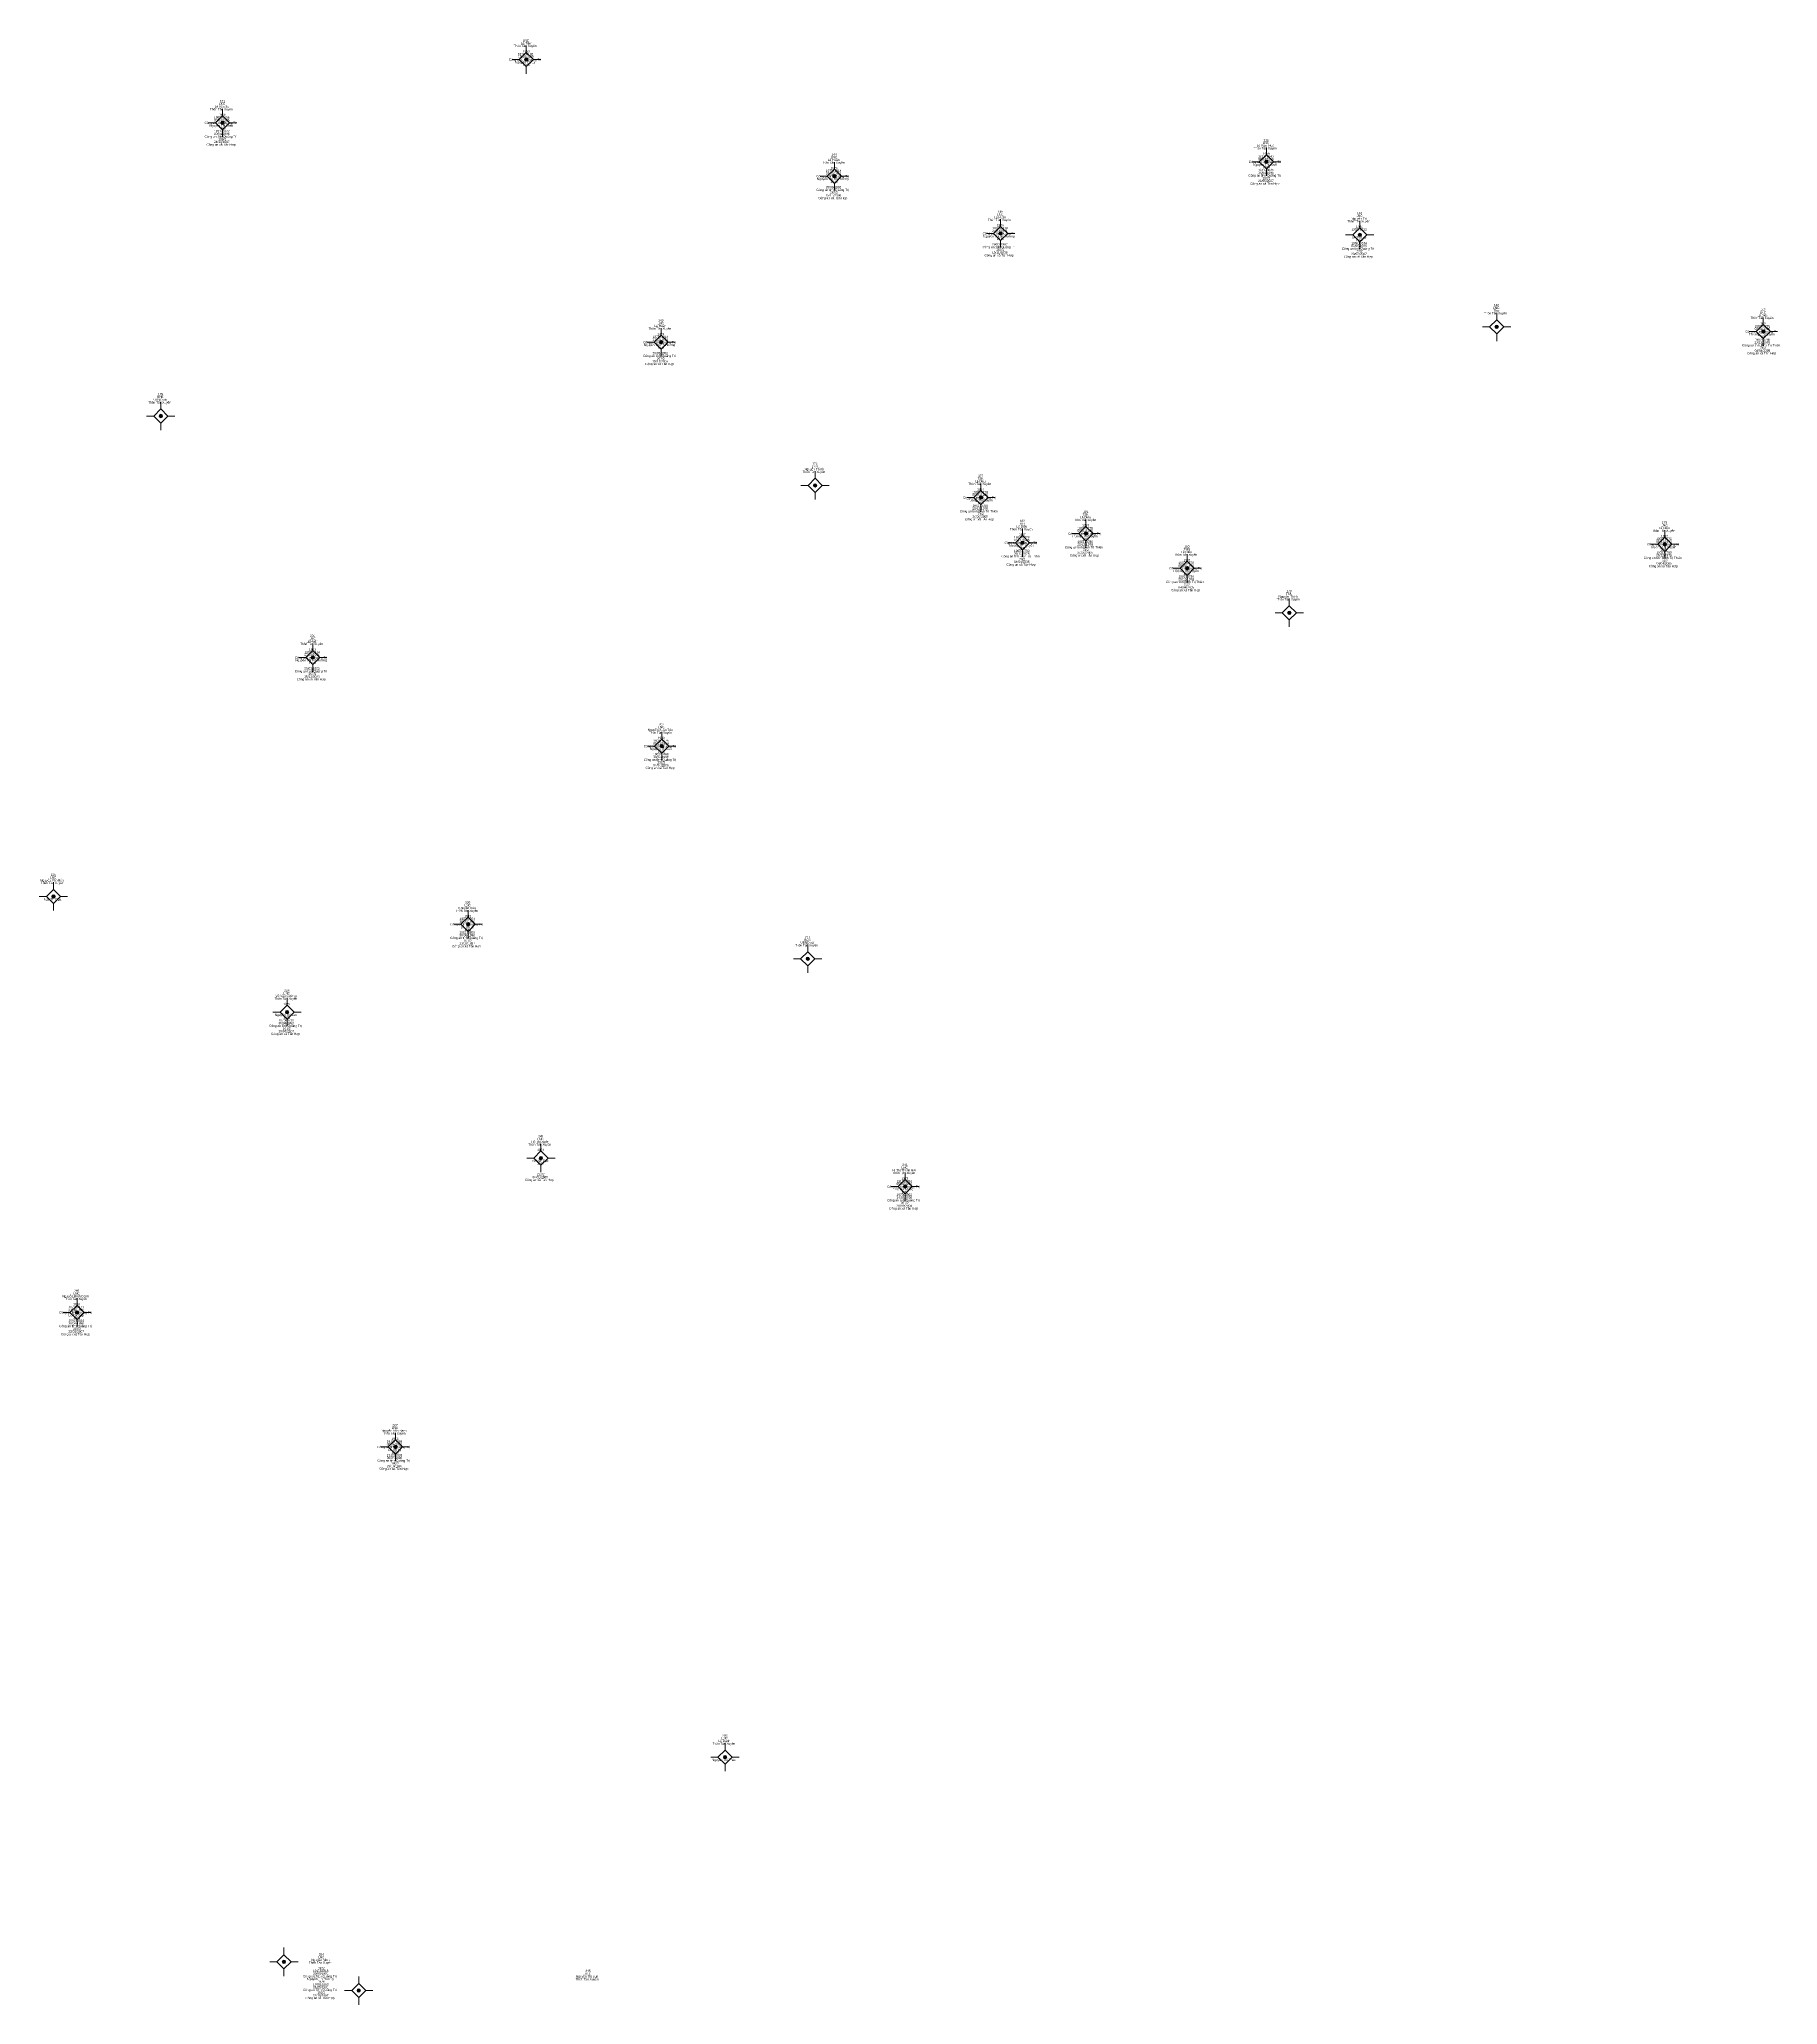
# Model space of a CAD drawing. Header units: metres. Extents: x 550999 to 552168, y 1840734 to 1841978.
# Drawn here: x 551861.8 to 552168.4, y 1841088.7 to 1841435.4 of the extents above; entities that cross this region are included whole.
import ezdxf
from ezdxf.enums import TextEntityAlignment as Align

# ---------------------------------------------------------------- set-up
doc = ezdxf.new("R2010")
doc.units = ezdxf.units.M
doc.header["$LTSCALE"] = 0.16
doc.layers.add('11', color=7, linetype='Continuous', lineweight=13)
doc.layers.add('15', color=7, linetype='Continuous')

msp = doc.modelspace()

# ---------------------------------------------------------------- hatches: boundary and pattern name
at = {"layer": '11'}
for points in [[(551947.9895, 1841431.8, 1), (551947.3895, 1841431.8, 1)], [(551894.4195, 1841420.63, 1), (551893.8195, 1841420.63, 1)], [(552078.4995, 1841413.76, 1), (552077.8995, 1841413.76, 1)], [(552002.3095, 1841411.21, 1), (552001.7095, 1841411.21, 1)], [(552031.6295, 1841401.13, 1), (552031.0295, 1841401.13, 1)], [(552094.9795, 1841400.87, 1), (552094.3795, 1841400.87, 1)], [(552119.1195, 1841384.65, 1), (552118.5195, 1841384.65, 1)], [(551971.7595, 1841381.94, 1), (551971.1595, 1841381.94, 1)], [(552166.1295, 1841383.83, 1), (552165.5295, 1841383.83, 1)], [(551883.5295, 1841368.93, 1), (551882.9295, 1841368.93, 1)], [(551998.9195, 1841356.69, 1), (551998.3195, 1841356.69, 1)], [(552028.1695, 1841354.55, 1), (552027.5695, 1841354.55, 1)], [(552035.4995, 1841346.58, 1), (552034.8995, 1841346.58, 1)], [(552046.6895, 1841348.19, 1), (552046.0895, 1841348.19, 1)], [(552148.7695, 1841346.3, 1), (552148.1695, 1841346.3, 1)], [(552064.5195, 1841342.07, 1), (552063.9195, 1841342.07, 1)], [(552082.5495, 1841334.22, 1), (552081.9495, 1841334.22, 1)], [(551910.3295, 1841326.33, 1), (551909.7295, 1841326.33, 1)], [(551971.8595, 1841310.71, 1), (551971.2595, 1841310.71, 1)], [(551864.5995, 1841284.19, 1), (551863.9995, 1841284.19, 1)], [(551937.7095, 1841279.28, 1), (551937.1095, 1841279.28, 1)], [(551997.6195, 1841273.2, 1), (551997.0195, 1841273.2, 1)], [(551905.7995, 1841263.79, 1), (551905.1995, 1841263.79, 1)], [(551950.5695, 1841238.06, 1), (551949.9695, 1841238.06, 1)], [(552014.7895, 1841233.02, 1), (552014.1895, 1841233.02, 1)], [(551868.7495, 1841210.83, 1), (551868.1495, 1841210.83, 1)], [(551924.8895, 1841187.1, 1), (551924.2895, 1841187.1, 1)], [(551983.0395, 1841132.4, 1), (551982.4395, 1841132.4, 1)], [(551905.2395, 1841096.3, 1), (551904.6395, 1841096.3, 1)], [(551918.4395, 1841091.24, 1), (551917.8395, 1841091.24, 1)]]:
    msp.add_hatch(color=256, dxfattribs=at).paths.add_polyline_path(points)

# ---------------------------------------------------------------- linework, layer by layer
for p, q in [((551947.69, 1841434.3), (551947.69, 1841433.05)), ((551946.44, 1841431.8), (551945.19, 1841431.8)), ((551947.69, 1841430.55), (551947.69, 1841429.3)), ((551950.19, 1841431.8), (551948.94, 1841431.8)), ((551894.12, 1841423.13), (551894.12, 1841421.88)), ((551892.87, 1841420.63), (551891.62, 1841420.63)), ((551894.12, 1841419.38), (551894.12, 1841418.13)), ((551896.62, 1841420.63), (551895.37, 1841420.63)), ((552078.2, 1841416.26), (552078.2, 1841415.01)), ((552002.01, 1841413.71), (552002.01, 1841412.46)), ((552076.95, 1841413.76), (552075.7, 1841413.76)), ((552078.2, 1841412.51), (552078.2, 1841411.26)), ((552080.7, 1841413.76), (552079.45, 1841413.76)), ((552000.76, 1841411.21), (551999.51, 1841411.21)), ((552002.01, 1841409.96), (552002.01, 1841408.71)), ((552004.51, 1841411.21), (552003.26, 1841411.21)), ((552031.33, 1841403.63), (552031.33, 1841402.38)), ((552094.68, 1841403.37), (552094.68, 1841402.12)), ((552030.08, 1841401.13), (552028.83, 1841401.13)), ((552031.33, 1841399.88), (552031.33, 1841398.63)), ((552033.83, 1841401.13), (552032.58, 1841401.13)), ((552093.43, 1841400.87), (552092.18, 1841400.87)), ((552094.68, 1841399.62), (552094.68, 1841398.37)), ((552097.18, 1841400.87), (552095.93, 1841400.87)), ((552117.57, 1841384.65), (552116.32, 1841384.65)), ((552118.82, 1841387.15), (552118.82, 1841385.9)), ((552121.32, 1841384.65), (552120.07, 1841384.65)), ((552165.83, 1841386.33), (552165.83, 1841385.08)), ((551970.21, 1841381.94), (551968.96, 1841381.94)), ((551971.46, 1841384.44), (551971.46, 1841383.19)), ((551973.96, 1841381.94), (551972.71, 1841381.94)), ((552118.82, 1841383.4), (552118.82, 1841382.15)), ((552164.58, 1841383.83), (552163.33, 1841383.83)), ((552165.83, 1841382.58), (552165.83, 1841381.33)), ((552168.33, 1841383.83), (552167.08, 1841383.83)), ((551971.46, 1841380.69), (551971.46, 1841379.44)), ((551883.23, 1841371.43), (551883.23, 1841370.18)), ((551881.98, 1841368.93), (551880.73, 1841368.93)), ((551883.23, 1841367.68), (551883.23, 1841366.43)), ((551885.73, 1841368.93), (551884.48, 1841368.93)), ((551998.62, 1841359.19), (551998.62, 1841357.94)), ((552027.87, 1841357.05), (552027.87, 1841355.8)), ((551997.37, 1841356.69), (551996.12, 1841356.69)), ((551998.62, 1841355.44), (551998.62, 1841354.19)), ((552001.12, 1841356.69), (551999.87, 1841356.69)), ((552026.62, 1841354.55), (552025.37, 1841354.55)), ((552030.37, 1841354.55), (552029.12, 1841354.55)), ((552027.87, 1841353.3), (552027.87, 1841352.05)), ((552046.39, 1841350.69), (552046.39, 1841349.44)), ((552033.95, 1841346.58), (552032.7, 1841346.58)), ((552035.2, 1841349.08), (552035.2, 1841347.83)), ((552037.7, 1841346.58), (552036.45, 1841346.58)), ((552045.14, 1841348.19), (552043.89, 1841348.19)), ((552046.39, 1841346.94), (552046.39, 1841345.69)), ((552048.89, 1841348.19), (552047.64, 1841348.19)), ((552148.47, 1841348.8), (552148.47, 1841347.55)), ((552035.2, 1841345.33), (552035.2, 1841344.08)), ((552064.22, 1841344.57), (552064.22, 1841343.32)), ((552147.22, 1841346.3), (552145.97, 1841346.3)), ((552148.47, 1841345.05), (552148.47, 1841343.8)), ((552150.97, 1841346.3), (552149.72, 1841346.3)), ((552062.97, 1841342.07), (552061.72, 1841342.07)), ((552064.22, 1841340.82), (552064.22, 1841339.57)), ((552066.72, 1841342.07), (552065.47, 1841342.07)), ((552082.25, 1841336.72), (552082.25, 1841335.47)), ((552081, 1841334.22), (552079.75, 1841334.22)), ((552082.25, 1841332.97), (552082.25, 1841331.72)), ((552084.75, 1841334.22), (552083.5, 1841334.22)), ((551908.78, 1841326.33), (551907.53, 1841326.33)), ((551910.03, 1841328.83), (551910.03, 1841327.58)), ((551912.53, 1841326.33), (551911.28, 1841326.33)), ((551910.03, 1841325.08), (551910.03, 1841323.83)), ((551971.56, 1841313.21), (551971.56, 1841311.96)), ((551970.31, 1841310.71), (551969.06, 1841310.71)), ((551971.56, 1841309.46), (551971.56, 1841308.21)), ((551974.06, 1841310.71), (551972.81, 1841310.71)), ((551863.05, 1841284.19), (551861.8, 1841284.19)), ((551864.3, 1841286.69), (551864.3, 1841285.44)), ((551866.8, 1841284.19), (551865.55, 1841284.19)), ((551864.3, 1841282.94), (551864.3, 1841281.69)), ((551937.41, 1841281.78), (551937.41, 1841280.53)), ((551936.16, 1841279.28), (551934.91, 1841279.28)), ((551937.41, 1841278.03), (551937.41, 1841276.78)), ((551939.91, 1841279.28), (551938.66, 1841279.28)), ((551997.32, 1841275.7), (551997.32, 1841274.45)), ((551996.07, 1841273.2), (551994.82, 1841273.2)), ((551997.32, 1841271.95), (551997.32, 1841270.7)), ((551999.82, 1841273.2), (551998.57, 1841273.2)), ((551904.25, 1841263.79), (551903, 1841263.79)), ((551905.5, 1841266.29), (551905.5, 1841265.04)), ((551908, 1841263.79), (551906.75, 1841263.79)), ((551905.5, 1841262.54), (551905.5, 1841261.29)), ((551950.27, 1841240.56), (551950.27, 1841239.31)), ((551949.02, 1841238.06), (551947.77, 1841238.06)), ((551950.27, 1841236.81), (551950.27, 1841235.56)), ((551952.77, 1841238.06), (551951.52, 1841238.06)), ((552014.49, 1841235.52), (552014.49, 1841234.27)), ((552013.24, 1841233.02), (552011.99, 1841233.02)), ((552016.99, 1841233.02), (552015.74, 1841233.02)), ((552014.49, 1841231.77), (552014.49, 1841230.52)), ((551868.45, 1841213.33), (551868.45, 1841212.08)), ((551867.2, 1841210.83), (551865.95, 1841210.83)), ((551868.45, 1841209.58), (551868.45, 1841208.33)), ((551870.95, 1841210.83), (551869.7, 1841210.83)), ((551923.34, 1841187.1), (551922.09, 1841187.1)), ((551924.59, 1841189.6), (551924.59, 1841188.35)), ((551927.09, 1841187.1), (551925.84, 1841187.1)), ((551924.59, 1841185.85), (551924.59, 1841184.6)), ((551981.49, 1841132.4), (551980.24, 1841132.4)), ((551982.74, 1841134.9), (551982.74, 1841133.65)), ((551985.24, 1841132.4), (551983.99, 1841132.4)), ((551982.74, 1841131.15), (551982.74, 1841129.9)), ((551904.94, 1841098.8), (551904.94, 1841097.55)), ((551903.69, 1841096.3), (551902.44, 1841096.3)), ((551904.94, 1841095.05), (551904.94, 1841093.8)), ((551907.44, 1841096.3), (551906.19, 1841096.3)), ((551918.14, 1841093.74), (551918.14, 1841092.49)), ((551916.89, 1841091.24), (551915.64, 1841091.24)), ((551918.14, 1841089.99), (551918.14, 1841088.74)), ((551920.64, 1841091.24), (551919.39, 1841091.24))]:
    msp.add_line(p, q, dxfattribs=at)
for points in [[(551947.69, 1841433.05), (551946.44, 1841431.8), (551947.69, 1841430.55), (551948.94, 1841431.8)], [(551894.12, 1841421.88), (551892.87, 1841420.63), (551894.12, 1841419.38), (551895.37, 1841420.63)], [(552002.01, 1841412.46), (552000.76, 1841411.21), (552002.01, 1841409.96), (552003.26, 1841411.21)], [(552078.2, 1841415.01), (552076.95, 1841413.76), (552078.2, 1841412.51), (552079.45, 1841413.76)], [(552031.33, 1841402.38), (552030.08, 1841401.13), (552031.33, 1841399.88), (552032.58, 1841401.13)], [(552094.68, 1841402.12), (552093.43, 1841400.87), (552094.68, 1841399.62), (552095.93, 1841400.87)], [(552118.82, 1841385.9), (552117.57, 1841384.65), (552118.82, 1841383.4), (552120.07, 1841384.65)], [(552165.83, 1841385.08), (552164.58, 1841383.83), (552165.83, 1841382.58), (552167.08, 1841383.83)], [(551971.46, 1841383.19), (551970.21, 1841381.94), (551971.46, 1841380.69), (551972.71, 1841381.94)], [(551883.23, 1841370.18), (551881.98, 1841368.93), (551883.23, 1841367.68), (551884.48, 1841368.93)], [(551998.62, 1841357.94), (551997.37, 1841356.69), (551998.62, 1841355.44), (551999.87, 1841356.69)], [(552027.87, 1841355.8), (552026.62, 1841354.55), (552027.87, 1841353.3), (552029.12, 1841354.55)], [(552035.2, 1841347.83), (552033.95, 1841346.58), (552035.2, 1841345.33), (552036.45, 1841346.58)], [(552046.39, 1841349.44), (552045.14, 1841348.19), (552046.39, 1841346.94), (552047.64, 1841348.19)], [(552148.47, 1841347.55), (552147.22, 1841346.3), (552148.47, 1841345.05), (552149.72, 1841346.3)], [(552064.22, 1841343.32), (552062.97, 1841342.07), (552064.22, 1841340.82), (552065.47, 1841342.07)], [(552082.25, 1841335.47), (552081, 1841334.22), (552082.25, 1841332.97), (552083.5, 1841334.22)], [(551910.03, 1841327.58), (551908.78, 1841326.33), (551910.03, 1841325.08), (551911.28, 1841326.33)], [(551971.56, 1841311.96), (551970.31, 1841310.71), (551971.56, 1841309.46), (551972.81, 1841310.71)], [(551864.3, 1841285.44), (551863.05, 1841284.19), (551864.3, 1841282.94), (551865.55, 1841284.19)], [(551937.41, 1841280.53), (551936.16, 1841279.28), (551937.41, 1841278.03), (551938.66, 1841279.28)], [(551997.32, 1841274.45), (551996.07, 1841273.2), (551997.32, 1841271.95), (551998.57, 1841273.2)], [(551905.5, 1841265.04), (551904.25, 1841263.79), (551905.5, 1841262.54), (551906.75, 1841263.79)], [(551950.27, 1841239.31), (551949.02, 1841238.06), (551950.27, 1841236.81), (551951.52, 1841238.06)], [(552014.49, 1841234.27), (552013.24, 1841233.02), (552014.49, 1841231.77), (552015.74, 1841233.02)], [(551868.45, 1841212.08), (551867.2, 1841210.83), (551868.45, 1841209.58), (551869.7, 1841210.83)], [(551924.59, 1841188.35), (551923.34, 1841187.1), (551924.59, 1841185.85), (551925.84, 1841187.1)], [(551982.74, 1841133.65), (551981.49, 1841132.4), (551982.74, 1841131.15), (551983.99, 1841132.4)], [(551904.94, 1841097.55), (551903.69, 1841096.3), (551904.94, 1841095.05), (551906.19, 1841096.3)], [(551918.14, 1841092.49), (551916.89, 1841091.24), (551918.14, 1841089.99), (551919.39, 1841091.24)]]:
    msp.add_lwpolyline(points, close=True, dxfattribs=at)
for centre in [(551947.6895, 1841431.8), (551894.1195, 1841420.63), (552078.1995, 1841413.76), (552002.0095, 1841411.21), (552031.3295, 1841401.13), (552094.6795, 1841400.87), (552118.8195, 1841384.65), (551971.4595, 1841381.94), (552165.8295, 1841383.83), (551883.2295, 1841368.93), (551998.6195, 1841356.69), (552027.8695, 1841354.55), (552035.1995, 1841346.58), (552046.3895, 1841348.19), (552148.4695, 1841346.3), (552064.2195, 1841342.07), (552082.2495, 1841334.22), (551910.0295, 1841326.33), (551971.5595, 1841310.71), (551864.2995, 1841284.19), (551937.4095, 1841279.28), (551997.3195, 1841273.2), (551905.4995, 1841263.79), (551950.2695, 1841238.06), (552014.4895, 1841233.02), (551868.4495, 1841210.83), (551924.5895, 1841187.1), (551982.7395, 1841132.4), (551904.9395, 1841096.3), (551918.1395, 1841091.24)]:
    msp.add_circle(centre, 0.3, dxfattribs=at)

# ---------------------------------------------------------------- texts
at = {"layer": '15'}
for s, width, p in [('Thôn Tân Xuyên', 0.85, (551947.475, 1841434)), ('  Lê Tiêm', 0.85, (551947.56, 1841434.48)), ('LNC', 0.95, (551947.62, 1841434.96)), (' 1960', 0.85, (551947.62, 1841433.04)), (' Công an tỉnh Quảng Trị', 0.9, (551947.375, 1841431.6)), (' Nguyễn Thị Lý ', 0.9, (551947.49, 1841431.12)), (' 13/09/1999', 0.9, (551947.535, 1841432.08)), ('197004182', 0.85, (551947.55, 1841432.56)), (' 1966', 0.85, (551947.615, 1841430.64)), ('Thôn Tân Xuyên', 0.85, (551893.905, 1841422.83)), ('Lê Văn Ba', 0.85, (551893.99, 1841423.31)), ('LNC', 0.95, (551894.05, 1841423.79)), ('121', 0.8, (551894.085, 1841424.27)), ('Công an tỉnh Quảng Trị', 0.9, (551893.81, 1841420.43)), ('Nguyễn Thị Thảo', 0.9, (551893.9, 1841419.95)), ('30/04/1996', 0.9, (551893.97, 1841420.91)), ('190950156', 0.85, (551893.975, 1841421.39)), ('191178022', 0.85, (551893.98, 1841418.99)), ('1965', 0.85, (551894.05, 1841421.87)), ('1968', 0.85, (551894.055, 1841419.47)), ('Công an tỉnh Quảng Trị', 0.9, (551893.81, 1841418.03)), ('Công an xã Tân Hợp', 0.9, (551893.85, 1841416.59)), ('20/04/1996', 0.9, (551893.97, 1841418.51)), ('24/10/1997', 0.9, (551893.975, 1841417.07)), ('198/2', 0.85, (551894.055, 1841417.55)), ('Thôn Tân Xuyên', 0.85, (552077.985, 1841415.96)), ('Lê Văn  Huế', 0.9, (552078.035, 1841416.44)), ('LNC', 0.95, (552078.13, 1841416.92)), ('119', 0.85, (552078.15, 1841417.4)), ('Thôn Tân Xuyên', 0.85, (552001.795, 1841413.41)), ('197041414', 0.85, (552001.88, 1841411.97)), ('Lê Huân', 0.9, (552001.895, 1841413.89)), ('LNC', 0.95, (552001.94, 1841414.37)), ('1973', 0.85, (552001.95, 1841412.45)), ('144', 0.85, (552001.975, 1841414.85)), (' Công an tỉnh Quảng Trị', 0.9, (552077.885, 1841413.56)), (' Nguyễn Thị Loan ', 0.9, (552077.96, 1841413.08)), (' 30/04/1996', 0.9, (552078.055, 1841414.04)), (' 191178043', 0.85, (552078.05, 1841414.52)), (' 191178035', 0.85, (552078.05, 1841412.12)), (' 1969', 0.85, (552078.125, 1841415)), (' 1969', 0.85, (552078.125, 1841412.6)), ('Công an tỉnh Quảng Trị', 0.9, (552001.7, 1841411.01)), ('Công an tỉnh Quảng Trị', 0.9, (552001.7, 1841408.61)), ('Nguyễn Thị Hồ Hương', 0.9, (552001.71, 1841410.53)), ('29/03/1992', 0.85, (552001.865, 1841409.09)), ('27/03/1991', 0.85, (552001.875, 1841411.49)), ('1976', 0.85, (552001.95, 1841410.05)), ('Công an tỉnh Quảng Trị', 0.9, (552077.89, 1841411.16)), ('Công an xã Tân Hợp', 0.9, (552077.93, 1841409.72)), (' 30/04/1996', 0.9, (552078.055, 1841411.64)), (' 20/05/2007', 0.9, (552078.05, 1841410.2)), (' 193/2', 0.85, (552078.12, 1841410.68)), ('Công an xã Tân Hợp', 0.9, (552001.74, 1841407.17)), ('15/11/2006', 0.9, (552001.86, 1841407.65)), ('267/2', 0.85, (552001.945, 1841408.13)), ('Thôn Tân Xuyên', 0.85, (552031.115, 1841403.33)), ('197041414', 0.85, (552031.2, 1841401.89)), ('Lê Huân', 0.9, (552031.215, 1841403.81)), ('LNC', 0.95, (552031.26, 1841404.29)), ('1973', 0.85, (552031.27, 1841402.37)), ('145', 0.85, (552031.29, 1841404.77)), ('Thôn Tân Xuyên', 0.85, (552094.465, 1841403.07)), ('Nguyễn Trì', 0.9, (552094.54, 1841403.55)), ('190270753', 0.85, (552094.545, 1841401.63)), ('LNC', 0.95, (552094.61, 1841404.03)), ('1934', 0.85, (552094.615, 1841402.11)), ('146', 0.85, (552094.63, 1841404.51)), ('Công an tỉnh Quảng Trị', 0.9, (552031.02, 1841400.93)), ('Công an tỉnh Quảng Trị', 0.9, (552031.02, 1841398.53)), ('Nguyễn Thị Hồ Hương', 0.9, (552031.03, 1841400.45)), ('29/03/1992', 0.85, (552031.185, 1841399.01)), ('27/03/1991', 0.85, (552031.195, 1841401.41)), ('267/2', 0.85, (552031.265, 1841398.05)), ('1976', 0.85, (552031.27, 1841399.97)), ('Công an tỉnh Quảng Trị', 0.9, (552094.37, 1841398.27)), ('07/05/1996', 0.9, (552094.53, 1841398.75)), ('190416574', 0.85, (552094.55, 1841399.23)), ('Lê Thị Lục', 0.9, (552094.545, 1841400.19)), ('1954', 0.85, (552094.615, 1841399.71)), ('Công an xã Tân Hợp', 0.9, (552031.06, 1841397.09)), ('15/11/2006', 0.9, (552031.18, 1841397.57)), ('Công an xã Tân Hợp', 0.9, (552094.41, 1841396.83)), ('23/02/2007', 0.9, (552094.535, 1841397.31)), ('27/2', 0.85, (552094.625, 1841397.79)), ('LNC', 0.95, (552118.75, 1841387.81)), ('148', 0.85, (552118.765, 1841388.29)), ('Thôn Tân Xuyên', 0.85, (551971.245, 1841384.14)), ('Lê Huân', 0.9, (551971.345, 1841384.62)), ('LNC', 0.95, (551971.39, 1841385.1)), ('149', 0.85, (551971.41, 1841385.58)), ('Thôn Tân Xuyên', 0.85, (552118.605, 1841386.85)), ('Thư', 0.95, (552118.77, 1841387.33)), ('Thôn Tân Xuyên', 0.85, (552165.615, 1841386.03)), ('190270778', 0.85, (552165.68, 1841384.59)), ('Lê Diêu', 0.9, (552165.725, 1841386.51)), ('LNC', 0.95, (552165.76, 1841386.99)), ('1937', 0.85, (552165.765, 1841385.07)), ('147', 0.9, (552165.785, 1841387.47)), ('Công an tỉnh Quảng Trị', 0.9, (551971.15, 1841381.74)), ('Nguyễn Thị Hồ Hương', 0.9, (551971.16, 1841381.26)), ('27/03/1991', 0.85, (551971.325, 1841382.22)), ('197041414', 0.85, (551971.33, 1841382.7)), ('1973', 0.85, (551971.4, 1841383.18)), ('1976', 0.85, (551971.4, 1841380.78)), ('Công an tỉnh Bình Trị Thiên', 0.9, (552165.465, 1841381.23)), ('Công an tỉnh Quảng Trị', 0.9, (552165.52, 1841383.63)), ('Trương Thị Quyên', 0.9, (552165.59, 1841383.15)), ('05/01/1996', 0.9, (552165.68, 1841384.11)), ('25/12/1978', 0.9, (552165.675, 1841381.71)), ('190270780', 0.85, (552165.69, 1841382.19)), ('1937', 0.85, (552165.765, 1841382.67)), ('74/2', 0.85, (552165.775, 1841380.75)), ('Công an tỉnh Quảng Trị', 0.9, (551971.15, 1841379.34)), ('Công an xã Tân Hợp', 0.9, (551971.19, 1841377.9)), ('15/11/2006', 0.9, (551971.31, 1841378.38)), ('29/03/1992', 0.85, (551971.315, 1841379.82)), ('267/2', 0.85, (551971.395, 1841378.86)), ('Công an xã Tân Hợp', 0.9, (552165.56, 1841379.79)), ('04/04/2005', 0.9, (552165.69, 1841380.27)), ('Thôn Tân Xuyên', 0.85, (551883.015, 1841371.13)), ('UBND xã', 0.95, (551883.105, 1841371.61)), ('BHK', 0.95, (551883.16, 1841372.09)), ('175', 0.85, (551883.19, 1841372.57)), ('176', 0.85, (551998.57, 1841360.33)), ('Thôn Tân Xuyên', 0.85, (551998.405, 1841358.89)), ('Nguyễn Thình', 0.9, (551998.44, 1841359.37)), ('TSN', 0.85, (551998.555, 1841359.85)), ('Thôn Tân Xuyên', 0.85, (552027.655, 1841356.75)), ('Lê Diêu', 0.9, (552027.765, 1841357.23)), ('TSN', 0.85, (552027.805, 1841357.71)), ('177', 0.9, (552027.825, 1841358.19)), ('Công an tỉnh Quảng Trị', 0.9, (552027.56, 1841354.35)), ('Trương Thị Quyên', 0.9, (552027.63, 1841353.87)), ('05/01/1996', 0.9, (552027.72, 1841354.83)), ('190270778', 0.85, (552027.72, 1841355.31)), ('1937', 0.85, (552027.805, 1841355.79)), ('1937', 0.85, (552027.805, 1841353.39)), ('Công an tỉnh Bình Trị Thiên', 0.9, (552027.505, 1841351.95)), ('Công an xã Tân Hợp', 0.9, (552027.6, 1841350.51)), ('25/12/1978', 0.9, (552027.715, 1841352.43)), ('04/04/2005', 0.9, (552027.73, 1841350.99)), ('190270780', 0.85, (552027.73, 1841352.91)), ('74/2', 0.85, (552027.815, 1841351.47)), ('BHK', 0.95, (552035.13, 1841349.74)), ('182', 0.85, (552035.155, 1841350.22)), ('Thôn Tân Xuyên', 0.85, (552046.175, 1841350.39)), ('Lê Diêu', 0.9, (552046.285, 1841350.87)), ('TSN', 0.85, (552046.325, 1841351.35)), ('181', 0.8, (552046.355, 1841351.83)), ('178', 0.85, (552148.415, 1841349.94)), ('Công an tỉnh Quảng Trị', 0.9, (552034.89, 1841346.38)), ('Thôn Tân Xuyên', 0.85, (552034.985, 1841348.78)), ('05/01/1996', 0.9, (552035.05, 1841346.86)), ('190270778', 0.85, (552035.05, 1841347.34)), ('Lê Diêu', 0.9, (552035.095, 1841349.26)), ('1937', 0.85, (552035.135, 1841347.82)), ('Công an tỉnh Quảng Trị', 0.9, (552046.08, 1841347.99)), ('Trương Thị Quyên', 0.9, (552046.15, 1841347.51)), ('05/01/1996', 0.9, (552046.24, 1841348.47)), ('25/12/1978', 0.9, (552046.235, 1841346.07)), ('190270778', 0.85, (552046.24, 1841348.95)), ('190270780', 0.85, (552046.25, 1841346.55)), ('1937', 0.85, (552046.325, 1841349.43)), ('1937', 0.85, (552046.325, 1841347.03)), ('Công an tỉnh Quảng Trị', 0.9, (552148.16, 1841346.1)), ('Thôn Tân Xuyên', 0.85, (552148.255, 1841348.5)), ('05/01/1996', 0.9, (552148.32, 1841346.58)), ('190270778', 0.85, (552148.32, 1841347.06)), ('Lê Diêu', 0.9, (552148.365, 1841348.98)), ('LNC', 0.95, (552148.4, 1841349.46)), ('1937', 0.85, (552148.405, 1841347.54)), ('Công an tỉnh Bình Trị Thiên', 0.9, (552034.835, 1841343.98)), ('Trương Thị Quyên', 0.9, (552034.96, 1841345.9)), ('25/12/1978', 0.9, (552035.045, 1841344.46)), ('04/04/2005', 0.9, (552035.06, 1841343.02)), ('190270780', 0.85, (552035.06, 1841344.94)), ('1937', 0.85, (552035.135, 1841345.42)), ('74/2', 0.85, (552035.145, 1841343.5)), ('Công an tỉnh Bình Trị Thiên', 0.9, (552046.025, 1841345.59)), ('Công an xã Tân Hợp', 0.9, (552046.12, 1841344.15)), ('04/04/2005', 0.9, (552046.25, 1841344.63)), ('74/2', 0.85, (552046.335, 1841345.11)), ('Thôn Tân Xuyên', 0.85, (552064.005, 1841344.27)), ('190270778', 0.85, (552064.07, 1841342.83)), ('Lê Diêu', 0.9, (552064.115, 1841344.75)), ('1937', 0.85, (552064.155, 1841343.31)), ('TSN', 0.85, (552064.155, 1841345.23)), ('180', 0.85, (552064.175, 1841345.71)), ('Công an tỉnh Bình Trị Thiên', 0.9, (552148.105, 1841343.7)), ('Trương Thị Quyên', 0.9, (552148.23, 1841345.62)), ('25/12/1978', 0.9, (552148.315, 1841344.18)), ('04/04/2005', 0.9, (552148.33, 1841342.74)), ('190270780', 0.85, (552148.33, 1841344.66)), ('1937', 0.85, (552148.405, 1841345.14)), ('74/2', 0.85, (552148.415, 1841343.22)), ('Công an xã Tân Hợp', 0.9, (552034.93, 1841342.54)), ('Công an tỉnh Bình Trị Thiên', 0.9, (552063.855, 1841339.47)), ('Công an tỉnh Quảng Trị', 0.9, (552063.91, 1841341.87)), ('Trương Thị Quyên', 0.9, (552063.98, 1841341.39)), ('05/01/1996', 0.9, (552064.07, 1841342.35)), ('25/12/1978', 0.9, (552064.065, 1841339.95)), ('190270780', 0.85, (552064.08, 1841340.43)), ('1937', 0.85, (552064.155, 1841340.91)), ('Công an xã Tân Hợp', 0.9, (552148.2, 1841342.26)), ('Công an xã Tân Hợp', 0.9, (552063.95, 1841338.03)), ('04/04/2005', 0.9, (552064.08, 1841338.51)), ('74/2', 0.85, (552064.165, 1841338.99)), ('Thôn Tân Xuyên', 0.85, (552082.035, 1841336.42)), ('Nguyễn Thình', 0.9, (552082.07, 1841336.9)), ('TSN', 0.85, (552082.185, 1841337.38)), ('179', 0.85, (552082.2, 1841337.86)), ('Lê Huân', 0.9, (551909.915, 1841329.01)), ('LNC', 0.95, (551909.96, 1841329.49)), ('201', 0.8, (551909.995, 1841329.97)), ('Công an tỉnh Quảng Trị', 0.9, (551909.72, 1841326.13)), ('Nguyễn Thị Hồ Hương', 0.9, (551909.73, 1841325.65)), ('Thôn Tân Xuyên', 0.85, (551909.815, 1841328.53)), ('27/03/1991', 0.85, (551909.895, 1841326.61)), ('197041414', 0.85, (551909.9, 1841327.09)), ('1973', 0.85, (551909.97, 1841327.57)), ('Công an tỉnh Quảng Trị', 0.9, (551909.72, 1841323.73)), ('Công an xã Tân Hợp', 0.9, (551909.76, 1841322.29)), ('15/11/2006', 0.9, (551909.88, 1841322.77)), ('29/03/1992', 0.85, (551909.885, 1841324.21)), ('267/2', 0.85, (551909.965, 1841323.25)), ('1976', 0.85, (551909.97, 1841325.17)), ('Nguyễn Xuân Tữu', 0.85, (551971.33, 1841313.39)), ('Thôn Tân Xuyên', 0.85, (551971.345, 1841312.91)), ('190270775', 0.85, (551971.425, 1841311.47)), ('1949', 0.85, (551971.49, 1841311.95)), ('LNC', 0.95, (551971.49, 1841313.87)), ('202', 0.85, (551971.515, 1841314.35)), ('Công an tỉnh Quảng Trị', 0.9, (551971.25, 1841310.51)), ('Công an tỉnh Quảng Trị', 0.9, (551971.25, 1841308.11)), ('Nguyễn Thị Gái', 0.9, (551971.365, 1841310.03)), ('30/04/1996', 0.9, (551971.41, 1841308.59)), ('05/11/1994', 0.9, (551971.425, 1841310.99)), ('190270768', 0.85, (551971.41, 1841309.07)), ('1955', 0.85, (551971.49, 1841309.55)), ('Công an xã Tân Hợp', 0.9, (551971.29, 1841306.67)), ('04/04/2005', 0.9, (551971.42, 1841307.15)), ('230/2', 0.85, (551971.495, 1841307.63)), ('LNC', 0.95, (551864.23, 1841287.35)), ('225', 0.85, (551864.26, 1841287.83)), ('Nguyễn Văn Bửu', 0.85, (551864.08, 1841286.87)), ('Thôn Tân Xuyên', 0.85, (551864.085, 1841286.39)), ('Ngô Thị Nga', 0.9, (551864.13, 1841283.51)), ('Thôn Tân Xuyên', 0.85, (551937.195, 1841281.48)), ('Nguyễn Đấu', 0.9, (551937.25, 1841281.96)), ('LNC', 0.95, (551937.34, 1841282.44)), ('1940', 0.85, (551937.345, 1841280.52)), ('226', 0.85, (551937.36, 1841282.92)), ('Công an tỉnh Quảng Trị', 0.9, (551937.1, 1841279.08)), ('Công an tỉnh Quảng Trị', 0.9, (551937.1, 1841276.68)), ('30/04/1996', 0.9, (551937.26, 1841279.56)), ('30/06/1996', 0.9, (551937.26, 1841277.16)), ('190270859', 0.85, (551937.265, 1841277.64)), ('190270754', 0.85, (551937.28, 1841280.04)), ('Lê Thị Tý', 0.9, (551937.285, 1841278.6)), ('1941', 0.8, (551937.345, 1841278.12)), ('227', 0.9, (551997.275, 1841276.84)), ('Công an xã Tân Hợp', 0.9, (551937.14, 1841275.24)), ('23/10/1997', 0.9, (551937.265, 1841275.72)), ('101/2', 0.85, (551937.345, 1841276.2)), ('Thôn Tân Xuyên', 0.85, (551997.105, 1841275.4)), ('UBND xã', 0.95, (551997.195, 1841275.88)), ('BCS', 0.8, (551997.27, 1841276.36)), ('Võ Văn Cường', 0.9, (551905.305, 1841266.47)), ('LNC', 0.95, (551905.43, 1841266.95)), ('228', 0.85, (551905.445, 1841267.43)), ('Thôn Tân Xuyên', 0.85, (551905.285, 1841265.99)), ('Nguyễn Thị Lan', 0.9, (551905.285, 1841263.11)), ('1975', 0.85, (551905.43, 1841265.03)), ('Công an tỉnh Quảng Trị', 0.9, (551905.19, 1841261.19)), ('Công an xã Tân Hợp', 0.9, (551905.23, 1841259.75)), ('30/04/1996', 0.9, (551905.35, 1841261.67)), ('19/04/2007', 0.9, (551905.355, 1841260.23)), ('197081739', 0.85, (551905.355, 1841262.15)), ('161/2', 0.85, (551905.435, 1841260.71)), ('1975', 0.85, (551905.43, 1841262.63)), ('Thôn Tân Xuyên', 0.85, (551950.055, 1841240.26)), ('Hồ Thị Xuân', 0.9, (551950.105, 1841240.74)), ('LNC', 0.95, (551950.2, 1841241.22)), ('1954', 0.85, (551950.205, 1841239.3)), ('245', 0.85, (551950.23, 1841241.7)), ('Võ Văn Dạc', 0.9, (551950.115, 1841237.38)), ('1947', 0.85, (551950.205, 1841236.9)), ('Lê Thị Thanh Hải', 0.9, (552014.255, 1841235.7)), ('Thôn Tân Xuyên', 0.85, (552014.275, 1841235.22)), ('LNC', 0.95, (552014.42, 1841236.18)), ('246', 0.85, (552014.44, 1841236.66)), ('Công an xã Tân Hợp', 0.9, (551950, 1841234.02)), ('04/01/2005', 0.9, (551950.13, 1841234.5)), ('222/2', 0.85, (551950.205, 1841234.98)), ('Công an tỉnh Quảng Trị', 0.9, (552014.18, 1841232.82)), ('05/01/1996', 0.9, (552014.34, 1841233.3)), ('191216283', 0.85, (552014.355, 1841233.78)), ('1973', 0.85, (552014.43, 1841234.26)), ('1971', 0.8, (552014.425, 1841231.86)), ('Công an tỉnh Quảng Trị', 0.9, (552014.18, 1841230.42)), ('Công an xã Tân Hợp', 0.9, (552014.22, 1841228.98)), ('20/09/2004', 0.9, (552014.355, 1841229.46)), ('14/03/1990', 0.9, (552014.345, 1841230.9)), ('197001952', 0.85, (552014.35, 1841231.38)), ('357/2', 0.85, (552014.425, 1841229.94)), ('266', 0.85, (551868.4, 1841214.47)), ('Nguyễn Đình Danh', 0.9, (551868.2, 1841213.51)), ('Thôn Tân Xuyên', 0.85, (551868.235, 1841213.03)), ('03/06/1990', 0.9, (551868.305, 1841211.11)), ('197004171', 0.85, (551868.32, 1841211.59)), ('1959', 0.85, (551868.38, 1841212.07)), ('LNC', 0.95, (551868.38, 1841213.99)), ('Công an tỉnh Quảng Trị', 0.9, (551868.14, 1841210.63)), ('Công an tỉnh Quảng Trị', 0.9, (551868.14, 1841208.23)), ('30/04/1996', 0.9, (551868.3, 1841208.71)), ('Lê Thị Gặp', 0.9, (551868.305, 1841210.15)), ('190271014', 0.85, (551868.32, 1841209.19)), ('103/0', 0.85, (551868.375, 1841207.75)), ('1964', 0.85, (551868.385, 1841209.67)), ('Công an xã Tân Hợp', 0.9, (551868.18, 1841206.79)), ('23/01/2007', 0.9, (551868.305, 1841207.27)), ('LNC', 0.95, (551924.52, 1841190.26)), ('267', 0.9, (551924.545, 1841190.74)), ('Công an tỉnh Quảng Trị', 0.9, (551924.28, 1841186.9)), ('Nguyễn Văn Hanh', 0.9, (551924.35, 1841189.78)), ('Thôn Tân Xuyên', 0.85, (551924.375, 1841189.3)), ('30/04/1996', 0.9, (551924.44, 1841187.38)), ('191077389', 0.85, (551924.445, 1841187.86)), ('1966', 0.85, (551924.53, 1841188.34)), ('Công an tỉnh Quảng Trị', 0.9, (551924.28, 1841184.5)), ('30/04/1996', 0.9, (551924.44, 1841184.98)), ('23/10/1997', 0.9, (551924.445, 1841183.54)), ('191220934', 0.85, (551924.46, 1841185.46)), ('Lê Thị Lý', 0.9, (551924.465, 1841186.42)), ('180/2', 0.85, (551924.525, 1841184.02)), ('1966', 0.85, (551924.53, 1841185.94)), ('Công an xã Tân Hợp', 0.9, (551924.32, 1841183.06)), ('Thôn Tân Xuyên', 0.85, (551982.525, 1841134.6)), ('Lê Danh', 0.9, (551982.63, 1841135.08)), ('LNC', 0.95, (551982.67, 1841135.56)), ('293', 0.85, (551982.7, 1841136.04)), ('Nguyễn Thị Thúc', 0.9, (551982.515, 1841131.72)), ('Nguyễn Minh', 0.9, (551911.395, 1841096.44)), ('LNC', 0.95, (551911.5, 1841096.92)), ('294', 0.85, (551911.535, 1841097.4)), ('Công an Tỉnh Quảng Trị', 0.9, (551911.255, 1841093.56)), ('Nguyễn Thị Hương', 0.9, (551911.32, 1841093.08)), ('Thôn Tân Xuyên', 0.85, (551911.355, 1841095.96)), ('30/05/1991', 0.85, (551911.435, 1841094.04)), ('191162818', 0.85, (551911.42, 1841094.52)), ('1972', 0.85, (551911.515, 1841095)), ('Thôn Tân Xuyên', 0.85, (551958.395, 1841093.05)), ('Nguyễn Thị Sun', 0.85, (551958.4, 1841093.53)), ('LNC', 0.95, (551958.54, 1841094.01)), ('315', 0.85, (551958.57, 1841094.49)), ('Công an Tỉnh Quảng Trị', 0.9, (551911.255, 1841091.16)), ('Công an xã Tân Hợp', 0.9, (551911.3, 1841089.72)), ('22/10/1997', 0.9, (551911.425, 1841090.2)), ('24/05/1991', 0.85, (551911.435, 1841091.64)), ('197015263', 0.85, (551911.435, 1841092.12)), ('102/2', 0.85, (551911.505, 1841090.68)), ('1976', 0.85, (551911.51, 1841092.6))]:
    msp.add_text(s, height=0.4, dxfattribs=dict(at, width=width)).set_placement(p, align=Align.CENTER)
msp.add_text('Võ Đình Đức', height=0.4, dxfattribs=at).set_placement((552014.325, 1841232.34), align=Align.CENTER)

doc.saveas('drawing.dxf')
